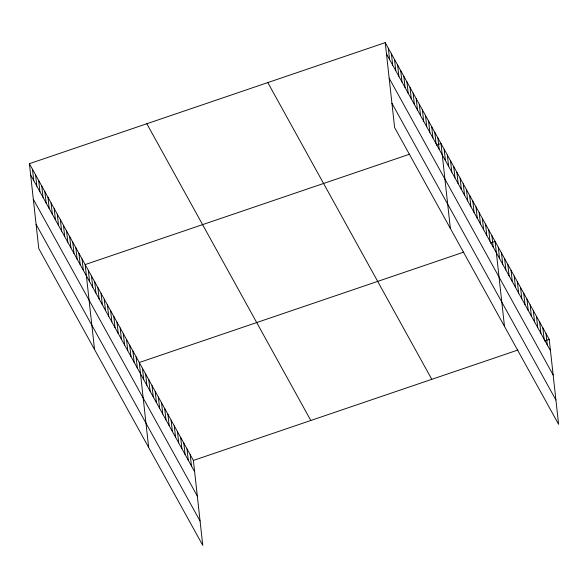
<?xml version="1.0" encoding="UTF-8"?>
<svg xmlns="http://www.w3.org/2000/svg" width="588" height="588" viewBox="0 0 588 588"><rect width="100%" height="100%" fill="white"/><g stroke="black" fill="none" stroke-linecap="round" stroke-linejoin="round"><path stroke-width="0.88" d="M29.4 163.684L193.386 460.433L202.764 545.37L38.779 248.621L29.4 163.684L385.236 42.63L549.221 339.379L558.6 424.315L394.614 127.567L385.236 42.63M409.682 154.174L85.157 264.578L94.536 349.515M436.296 145.118L440.993 143.523L450.371 228.46M463.792 252.105L139.268 362.502L148.646 447.446M490.414 243.05L495.111 241.447L504.482 326.391M193.386 460.433L517.91 350.029M544.525 340.974L549.221 339.379M386.485 53.92L550.471 350.661M389.168 78.219L553.154 374.968M391.931 103.267L555.917 400.009M267.812 82.577L431.798 379.326M146.824 123.737L310.809 420.479M30.65 174.974L194.628 471.716M33.332 199.281L197.311 496.022M36.096 224.322L200.082 521.064M546.039 333.616L547.288 344.899M542.856 327.854L544.106 339.144M539.674 322.092L540.916 333.381M536.491 316.337L537.733 327.619M533.309 310.574L534.551 321.856M530.126 304.812L531.368 316.101M526.944 299.049L528.186 310.339M523.754 293.294L525.003 304.577M520.571 287.532L521.821 298.822M517.389 281.77L518.638 293.059M514.206 276.015L515.455 287.297M511.023 270.252L512.273 281.534M507.841 264.49L509.083 275.779M504.658 258.727L505.9 270.017M501.476 252.972L502.718 264.255M498.293 247.21L499.535 258.5M491.921 235.692L493.17 246.975M488.738 229.93L489.988 241.212M485.556 224.168L486.805 235.457M482.373 218.405L483.623 229.695M479.191 212.65L480.44 223.932M476.008 206.888L477.258 218.17M472.825 201.125L474.068 212.415M469.643 195.37L470.885 206.653M466.46 189.608L467.703 200.89M463.278 183.846L464.52 195.135M460.095 178.083L461.337 189.373M456.905 172.328L458.155 183.61M453.723 166.566L454.972 177.848M450.54 160.803L451.79 172.093M447.358 155.048L448.607 166.331M444.175 149.286L445.425 160.568M437.898 137.915L439.14 149.205M434.797 132.315L436.046 143.597M431.702 126.707L432.944 137.996M428.601 121.106L429.85 132.388M425.506 115.498L426.748 126.787M422.405 109.89L423.654 121.179M419.31 104.289L420.56 115.571M416.216 98.681L417.458 109.971M413.114 93.08L414.364 104.363M410.02 87.472L411.262 98.755M406.918 81.864L408.168 93.154M403.824 76.264L405.066 87.546M400.722 70.656L401.971 81.945M397.628 65.055L398.877 76.337M394.533 59.447L395.775 70.729M391.432 53.839L392.681 65.128M388.337 48.238L389.579 59.52M190.203 454.671L191.445 465.953M187.021 448.909L188.263 460.198M183.838 443.146L185.08 454.436M180.656 437.391L181.898 448.673M177.466 431.629L178.715 442.911M174.283 425.866L175.533 437.156M171.101 420.111L172.35 431.394M167.918 414.349L169.168 425.631M164.736 408.587L165.985 419.876M161.553 402.824L162.795 414.114M158.37 397.069L159.613 408.351M155.188 391.307L156.43 402.589M152.005 385.544L153.248 396.834M148.823 379.789L150.065 391.071M145.633 374.027L146.882 385.309M142.45 368.264L143.7 379.554M136.085 356.747L137.335 368.029M132.903 350.985L134.152 362.267M129.72 345.222L130.97 356.512M126.538 339.46L127.78 350.749M123.355 333.705L124.597 344.987M120.172 327.942L121.415 339.232M116.99 322.18L118.232 333.469M113.807 316.425L115.05 327.707M110.617 310.662L111.867 321.945M107.435 304.9L108.684 316.19M104.252 299.138L105.502 310.427M101.07 293.383L102.319 304.665M97.887 287.62L99.137 298.91M94.705 281.858L95.954 293.147M91.522 276.103L92.764 287.385M88.34 270.34L89.582 281.623M82.055 258.977L83.305 270.26M78.961 253.369L80.203 264.651M75.859 247.761L77.109 259.051M72.765 242.16L74.014 253.443M69.671 236.552L70.913 247.842M66.569 230.944L67.818 242.234M63.475 225.344L64.717 236.626M60.373 219.736L61.622 231.025M57.279 214.135L58.521 225.417M54.177 208.527L55.426 219.816M51.082 202.919L52.332 214.208M47.988 197.318L49.23 208.6M44.886 191.71L46.136 203M41.792 186.109L43.034 197.392M38.69 180.501L39.94 191.791M35.596 174.893L36.838 186.183M32.494 169.293L33.744 180.575"/></g></svg>
